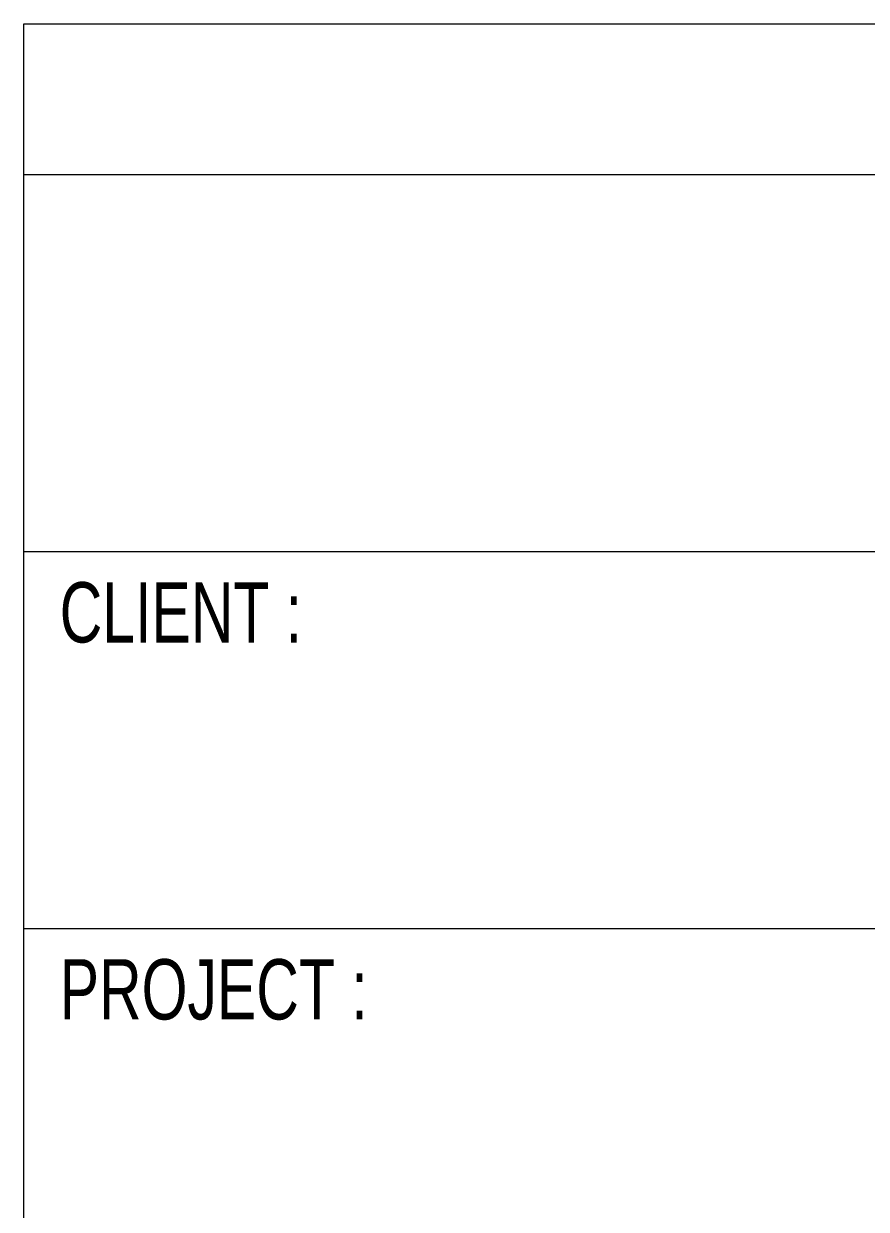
# Model space of a CAD drawing. Header units: centimetres. Extents: x -6233 to 67854, y 107 to 55669.
# Drawn here: x 43172.7 to 43506.9, y 49402.5 to 49872.6 of the extents above; entities that cross this region are included whole.
import ezdxf
from ezdxf.enums import TextEntityAlignment as Align

# ---------------------------------------------------------------- set-up
doc = ezdxf.new("R2010")
doc.units = ezdxf.units.CM
doc.header["$LTSCALE"] = 25.4
doc.layers.add('Etiket', color=7, linetype='Continuous', lineweight=5)
for name, color, linetype in [('Etiket-Text-List0', 2, 'Continuous'), ('Etiket-Text-List1', 3, 'Continuous'), ('Etiket-Text-List2', 1, 'Continuous')]:
    doc.layers.add(name, color=color, linetype=linetype)
doc.styles.get("Standard").update_dxf_attribs({"font": 'arial.ttf', "height": 25.4})

# ---------------------------------------------------------------- blocks, each defined once
blk = doc.blocks.new('A$C6CDB76E5')
at = {"lineweight": 15}
for p, q in [((-196.161, 0), (-196.161, 157.091)), ((-196.161, 157.091), (0, 157.091)), ((-196.161, 147.283), (0, 147.283)), ((-196.161, 122.763), (0, 122.763)), ((-196.161, 98.243), (0, 98.243))]:
    blk.add_line(p, q, dxfattribs=at)
at = {"layer": 'Etiket-Text-List0', "lineweight": 13, "width": 0.7}
for s, p in [('CLIENT :', (-193.819, 116.843)), ('PROJECT :', (-193.819, 92.323))]:
    blk.add_text(s, height=3.9232, dxfattribs=at).set_placement(p)
at = {"layer": 'Etiket-Text-List1', "lineweight": 9, "width": 0.7}
for tag, p in [('1:XXXX', (-155.994, 30.993)), ('DD/MM/YY', (-131.282, 23.637)), ('EN', (-155.994, 23.637)), ('1', (-10.349, 19.103)), ('EN', (-155.994, 16.281)), ('DD/MM/YY', (-131.282, 16.281)), ('EN', (-155.847, 8.925)), ('DD/MM/YY', (-131.282, 8.925)), ('EN', (-155.701, 1.569)), ('DD/MM/YY', (-131.282, 1.569))]:
    blk.add_attdef(tag, p, '', height=3.923, dxfattribs=at)
at = {"layer": 'Etiket-Text-List2', "lineweight": 13, "width": 0.7}
for tag, height, p in [('FOR FABRICATION', 4.904, (-94.561, 150.086)), ('CLIENT_NAME', 6.13, (-94.083, 107.67)), ('PROJECT_1', 4.904, (-94.083, 87.492)), ('PROJECT_2', 4.904, (-94.083, 79.166)), ('DRAWING_TITLE1', 6.13, (-94.083, 59.035)), ('DRAWING_TITLE2', 6.13, (-94.083, 49.895)), ('DRAWING_TITLE3', 6.13, (-94.083, 40.104)), ('LDP-X-XXX-AR-01', 6.13, (-62.012, 12.67))]:
    blk.add_attdef(tag, text='', height=height, dxfattribs=at).set_placement(p, align=Align.CENTER)

msp = doc.modelspace()

# ---------------------------------------------------------------- linework, layer by layer
at = {"lineweight": 0, "ltscale": 50}
msp.add_line((43172.73, 49872.56), (44368.5, 49872.56), dxfattribs=at)
msp.add_line((43172.73, 49872.56), (44368.5, 49872.56), dxfattribs=at)
msp.add_line((43172.73, 49872.56), (44368.5, 49872.56), dxfattribs=at)

# ---------------------------------------------------------------- block references
at = {"layer": 'Etiket', "lineweight": 0, "xscale": 6.095870930054101, "yscale": 6.095870930054101, "zscale": 6.095870930054101}
msp.add_blockref('A$C6CDB76E5', (44368.5, 48914.95), dxfattribs=at)

doc.saveas('drawing.dxf')
